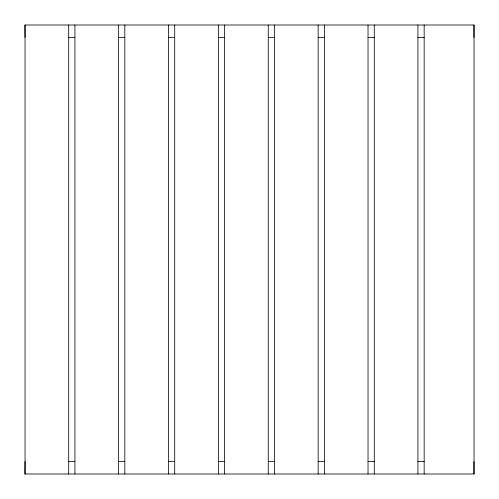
<?xml version="1.0" encoding="UTF-8"?>
<svg xmlns="http://www.w3.org/2000/svg" width="499" height="499" viewBox="0 0 499 499"><rect width="100%" height="100%" fill="white"/><g stroke="black" fill="none" stroke-linecap="round" stroke-linejoin="round"><path stroke-width="0.75" d="M25.044 37.469L24.95 25L474.05 25L474.05 474L24.95 474L25.044 461.531M68.7 37.469L74.931 37.469M118.587 37.469L124.825 37.469M168.475 37.469L174.712 37.469M218.369 37.469L224.6 37.469M268.256 37.469L274.494 37.469M318.144 37.469L324.381 37.469M368.037 37.469L374.269 37.469M417.925 37.469L424.162 37.469M68.7 461.531L74.931 461.531M118.587 461.531L124.825 461.531M168.475 461.531L174.712 461.531M218.369 461.531L224.6 461.531M268.256 461.531L274.494 461.531M318.144 461.531L324.381 461.531M368.037 461.531L374.269 461.531M417.925 461.531L424.162 461.531M473.956 25L473.956 37.469M473.956 461.531L473.956 474M424.162 25L424.162 474M417.925 25L417.925 474M374.269 25L374.269 474M368.037 25L368.037 474M324.381 25L324.381 474M318.144 25L318.144 474M274.494 25L274.494 474M268.256 25L268.256 474M224.6 25L224.6 474M218.369 25L218.369 474M174.712 25L174.712 474M168.475 25L168.475 474M124.825 25L124.825 474M118.587 25L118.587 474M74.931 25L74.931 474M68.7 25L68.7 474M25.044 25L25.044 474"/></g></svg>
